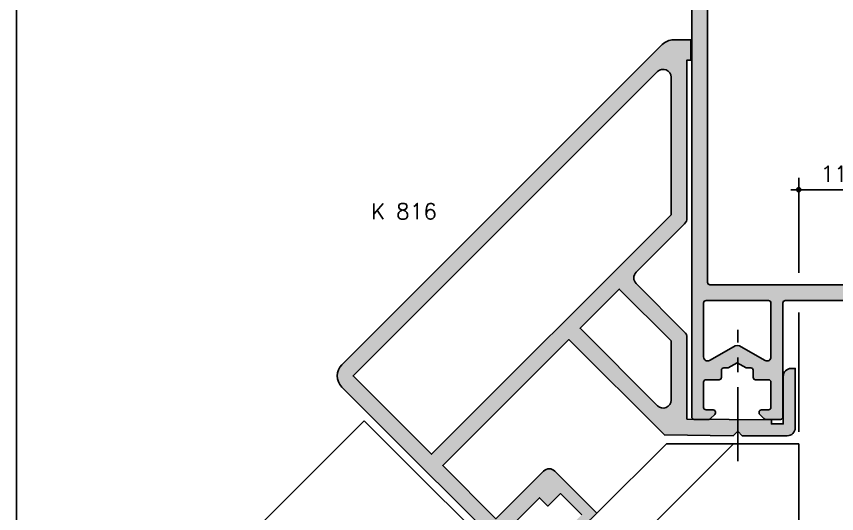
# Model space of a CAD drawing. Extents: x 0 to 4131, y -1600 to 527.
# Drawn here: x 0 to 103.5, y -197.4 to -134.6 of the extents above; entities that cross this region are included whole.
import ezdxf

# ---------------------------------------------------------------- set-up
doc = ezdxf.new("R2010")
doc.units = 0
doc.header["$LTSCALE"] = 7.5
doc.header["$MEASUREMENT"] = 0
doc.linetypes.add('CENTER', pattern=[2, 1.25, -0.25, 0.25, -0.25])
doc.layers.get('0').update_dxf_attribs({"linetype": 'CONTINUOUS'})
doc.layers.get('DEFPOINTS').update_dxf_attribs({"linetype": 'CONTINUOUS'})
for name, color, linetype in [('ASSI', 1, 'CENTER'), ('FILL', 8, 'CONTINUOUS'), ('FINE', 7, 'CONTINUOUS'), ('GROSSA', 4, 'CONTINUOUS'), ('MARCHIO', 7, 'CONTINUOUS'), ('QUOTE', 254, 'CONTINUOUS'), ('TESTO', 2, 'CONTINUOUS')]:
    doc.layers.add(name, color=color, linetype=linetype)
doc.styles.get("Standard").update_dxf_attribs({"font": 'romans.shx'})
doc.dimstyles.new('SCALA_1-1$0', dxfattribs={"dimtxt": 2, "dimasz": 1, "dimexe": 1.5, "dimexo": 1.5, "dimgap": 1, "dimtad": 3, "dimdsep": 46, "dimtxsty": 'Standard', "dimblk1": 'PUNTO', "dimblk2": 'PUNTO', "dimsah": 1, "dimcen": 0.09, "dimclrt": 2, "dimadec": 0, "dimazin": 0, "dimtfac": 0.7, "dimtmove": 0, "dimatfit": 3, "dimldrblk": 'PUNTO', "dimfxl": 1, "dimtolj": 2, "dimarcsym": 0})

# ---------------------------------------------------------------- blocks, each defined once
blk = doc.blocks.new('PUNTO')
blk.add_line((-1, 0), (1, 0))
at = {"const_width": 0.35}
blk.add_lwpolyline([(-0.1750000000000114, 0, 1), (0.1750000000000114, 0, 1)], format="xyb", close=True, dxfattribs=at)
blk = doc.blocks.new('*D104')
at = {"layer": 'DEFPOINTS', "color": 0, "transparency": 16777216}
for p in [(110.2041027293653, -156.5257051260822), (110.2041027293653, -156.5257051260822), (98.70410272936527, -168.5257051260822)]:
    blk.add_point(p, dxfattribs=at)
at = {"layer": 'QUOTE', "color": 0, "lineweight": -2, "transparency": 16777216}
for p, q in [((98.70410272936527, -167.0257051260822), (98.70410272936527, -155.0257051260822)), ((99.70410272936527, -156.5257051260822), (109.2041027293653, -156.5257051260822))]:
    blk.add_line(p, q, dxfattribs=at)
at = {"layer": 'QUOTE', "color": 0, "lineweight": -2, "transparency": 16777216, "rotation": 180}
blk.add_blockref('PUNTO', (98.70410272936527, -156.5257051260822), dxfattribs=at)
at = {"layer": 'QUOTE', "color": 0, "lineweight": -2, "transparency": 16777216}
blk.add_blockref('PUNTO', (110.2041027293653, -156.5257051260822), dxfattribs=at)
at = {"layer": 'QUOTE', "color": 2, "transparency": 16777216, "insert": (104.4541027293653, -154.5257051260822), "char_height": 2, "attachment_point": 5}
blk.add_mtext('\\A2;11.5', dxfattribs=at)

msp = doc.modelspace()

# ---------------------------------------------------------------- hatches: boundary and pattern name
at = {"layer": 'FILL'}
h = msp.add_hatch(color=253, dxfattribs=at)
edge = h.paths.add_edge_path(flags=16)
edge.add_arc((87.50410272936533, -84.4257051260823), 0.2999999999999261, 89.99999999999729, 180.0000000000054)
edge.add_line((87.20410272936539, -84.42570512608233), (87.20410272936533, -168.2257051260823))
edge.add_arc((87.50410272936529, -168.2257051260823), 0.2999999999999545, 180, 270)
edge.add_line((87.50410272936529, -168.5257051260822), (132.9041027293653, -168.5257051260822))
edge.add_arc((132.9041027293653, -168.2257051260823), 0.2999999999999545, 270, 360)
edge.add_line((133.2041027293652, -168.2257051260823), (133.2041027293654, -84.42570512608233))
edge.add_arc((132.9041027293654, -84.42570512608233), 0.2999999999999545, 0, 90)
edge.add_line((132.9041027293654, -84.12570512608238), (87.50410272936534, -84.12570512608238))
edge = h.paths.add_edge_path()
edge.add_line((94.90410272936538, -184.3257051260824), (94.00410272936529, -184.3257051260824))
edge.add_arc((94.00410272936531, -184.6257051260824), 0.2999999999999829, 90.00000000000541, 180.0000000000054)
edge.add_line((93.70410272936533, -184.6257051260824), (93.70410272936533, -184.7014410573704))
edge.add_arc((94.00410272936526, -184.7014410573704), 0.2999999999999261, 180, 225.0000000000038)
edge.add_line((93.79197069500935, -184.9135730917263), (94.31623476372124, -185.4378371604382))
edge.add_arc((94.52836679807716, -185.2257051260823), 0.299999999999924, 224.9999999999981, 270.0000000000027)
edge.add_line((94.52836679807717, -185.5257051260822), (96.40410272936538, -185.5257051260822))
edge.add_arc((96.40410272936538, -185.2257051260823), 0.2999999999999545, 270, 360)
edge.add_line((96.70410272936533, -185.2257051260823), (96.70410272936522, -170.8257051260822))
edge.add_arc((97.00410272936517, -170.8257051260822), 0.2999999999999545, 90, 180, ccw=False)
edge.add_line((97.00410272936517, -170.5257051260822), (104.4041027293655, -170.5257051260822))
edge.add_arc((104.4041027293655, -170.8257051260822), 0.2999999999999829, -5.5138116294983774e-12, 89.9999999999946, ccw=False)
edge.add_line((104.7041027293654, -170.8257051260823), (104.7041027293653, -185.2257051260823))
edge.add_arc((105.0041027293653, -185.2257051260823), 0.2999999999999829, 180.0000000000163, 270.0000000000163)
edge.add_line((105.0041027293654, -185.5257051260822), (105.6041027293654, -185.5257051260823))
edge.add_arc((105.6041027293654, -185.8257051260823), 0.3000000000000114, -1.0913936421275139e-11, 89.99999999998909, ccw=False)
edge.add_line((105.9041027293654, -185.8257051260824), (105.9041027293654, -186.4739679987712))
edge.add_arc((105.6041027293654, -186.4739679987712), 0.2999999999999972, -74.9999999999971, 0, ccw=False)
edge.add_line((105.6817484428962, -186.7637457466579), (104.9264570158347, -186.9661254745893))
edge.add_arc((105.0041027293654, -187.255903222476), 0.299999999999927, 104.9999999999926, 179.9999999999891)
edge.add_line((104.7041027293654, -187.2559032224759), (104.7041027293653, -205.2257051260822))
edge.add_arc((105.0041027293653, -205.2257051260823), 0.2999999999999972, 179.9999999999864, 269.9999999999919)
edge.add_line((105.0041027293653, -205.5257051260823), (106.3041027293654, -205.5257051260822))
edge.add_line((106.3041027293654, -205.5257051260822), (107.0041027293653, -204.8257051260823))
edge.add_line((107.0041027293653, -204.8257051260823), (107.0041027293653, -204.3257051260823))
edge.add_line((107.0041027293653, -204.3257051260823), (105.9041027293653, -204.3257051260823))
edge.add_line((105.9041027293653, -204.3257051260823), (105.9041027293653, -202.8536107452185))
edge.add_line((105.9041027293653, -202.8536107452185), (108.2041027293653, -201.5257051260823))
edge.add_line((108.2041027293653, -201.5257051260823), (108.2041027293653, -189.5257051260823))
edge.add_arc((110.2041027293653, -189.5257051260823), 2, 0, 180, ccw=False)
edge.add_line((112.2041027293653, -189.5257051260823), (112.2041027293653, -201.5257051260823))
edge.add_line((112.2041027293653, -201.5257051260823), (114.5041027293653, -202.8536107452185))
edge.add_line((114.5041027293653, -202.8536107452185), (114.5041027293653, -204.3257051260823))
edge.add_line((114.5041027293653, -204.3257051260823), (113.4041027293653, -204.3257051260823))
edge.add_line((113.4041027293653, -204.3257051260823), (113.4041027293653, -204.8257051260823))
edge.add_line((113.4041027293653, -204.8257051260823), (114.1041027293652, -205.5257051260822))
edge.add_line((114.1041027293652, -205.5257051260822), (115.4041027293654, -205.5257051260822))
edge.add_arc((115.4041027293654, -205.2257051260822), 0.2999999999999403, 269.9999999999972, 360.0000000000027)
edge.add_line((115.7041027293653, -205.2257051260822), (115.7041027293653, -187.255903222476))
edge.add_arc((115.4041027293653, -187.2559032224761), 0.3000000000000398, 1.085629331272737e-11, 75.00000000001305)
edge.add_line((115.481748442896, -186.9661254745893), (114.7264570158346, -186.763745746658))
edge.add_arc((114.8041027293654, -186.4739679987713), 0.300000000000004, 179.9999999999891, 254.9999999999945, ccw=False)
edge.add_line((114.5041027293654, -186.4739679987712), (114.5041027293653, -186.3257051260823))
edge.add_line((114.5041027293653, -186.3257051260823), (114.5041027293653, -185.8257051260824))
edge.add_arc((114.8041027293654, -185.8257051260824), 0.3000000000000682, 90, 180, ccw=False)
edge.add_line((114.8041027293654, -185.5257051260823), (115.4041027293654, -185.5257051260823))
edge.add_arc((115.4041027293653, -185.2257051260823), 0.2999999999999829, 270.0000000000054, 359.9999999999946)
edge.add_line((115.7041027293653, -185.2257051260823), (115.7041027293653, -170.8257051260823))
edge.add_arc((116.0041027293653, -170.8257051260822), 0.2999999999999829, 90.0000000000054, 180.0000000000054, ccw=False)
edge.add_line((116.0041027293653, -170.5257051260822), (123.4041027293656, -170.5257051260822))
edge.add_arc((123.4041027293656, -170.8257051260822), 0.2999999999999545, 0, 90, ccw=False)
edge.add_line((123.7041027293656, -170.8257051260822), (123.7041027293654, -185.2257051260823))
edge.add_arc((124.0041027293655, -185.2257051260822), 0.3000000000000114, 180.0000000000109, 270.0000000000109)
edge.add_line((124.0041027293655, -185.5257051260822), (125.8798386606536, -185.5257051260823))
edge.add_arc((125.8798386606535, -185.2257051260823), 0.2999999999999829, 270.0000000000135, 315.0000000000134)
edge.add_line((126.0919706950095, -185.4378371604382), (126.6162347637214, -184.9135730917264))
edge.add_arc((126.4041027293654, -184.7014410573705), 0.3000000000000245, 315.0000000000057, 360.0000000000055)
edge.add_line((126.7041027293654, -184.7014410573705), (126.7041027293654, -184.6257051260824))
edge.add_arc((126.4041027293654, -184.6257051260824), 0.3000000000000398, 5.428146656363683e-12, 90.00000000000541)
edge.add_line((126.4041027293654, -184.3257051260824), (125.5041027293655, -184.3257051260824))
edge.add_arc((125.5041027293655, -184.0257051260823), 0.3000000000000398, 180.0000000000054, 270.0000000000054, ccw=False)
edge.add_line((125.2041027293654, -184.0257051260824), (125.2041027293654, -180.8257051260824))
edge.add_arc((125.5041027293655, -180.8257051260825), 0.3000000000000398, 89.9999999999946, 179.9999999999946, ccw=False)
edge.add_line((125.5041027293655, -180.5257051260824), (127.1541027293654, -180.5257051260824))
edge.add_arc((127.1541027293654, -180.2257051260824), 0.3000000000000398, 269.9999999999946, 359.9999999999946)
edge.add_line((127.4541027293654, -180.2257051260824), (127.4541027293654, -179.3257051260824))
edge.add_arc((127.7541027293655, -179.3257051260824), 0.3000000000000682, 90, 180, ccw=False)
edge.add_line((127.7541027293655, -179.0257051260824), (128.3201281331498, -179.0257051260824))
edge.add_line((128.3201281331498, -179.0257051260824), (129.4541027293654, -178.3710045877031))
edge.add_line((129.4541027293654, -178.3710045877031), (130.588077325581, -179.0257051260822))
edge.add_line((130.588077325581, -179.0257051260822), (131.1541027293654, -179.0257051260824))
edge.add_arc((131.1541027293654, -179.3257051260824), 0.3000000000000114, 1.0913936421275139e-11, 90.00000000001091, ccw=False)
edge.add_line((131.4541027293654, -179.3257051260823), (131.4541027293654, -180.2257051260824))
edge.add_arc((131.7541027293654, -180.2257051260824), 0.2999999999999261, 179.9999999999946, 270.0000000000054)
edge.add_line((131.7541027293654, -180.5257051260824), (133.4041027293654, -180.5257051260824))
edge.add_arc((133.4041027293654, -180.8257051260824), 0.3000000000000682, 0, 90, ccw=False)
edge.add_line((133.7041027293654, -180.8257051260824), (133.7041027293654, -184.0257051260824))
edge.add_arc((133.4041027293654, -184.0257051260823), 0.3000000000000398, 269.9999999999946, 359.99999999999454, ccw=False)
edge.add_line((133.4041027293654, -184.3257051260824), (132.5041027293654, -184.3257051260824))
edge.add_arc((132.5041027293654, -184.6257051260824), 0.2999999999999829, 90.00000000000541, 180.0000000000054)
edge.add_line((132.2041027293654, -184.6257051260824), (132.2041027293653, -184.7014410573704))
edge.add_arc((132.5041027293653, -184.7014410573703), 0.2999999999999829, 180.0000000000217, 225.0000000000269)
edge.add_line((132.2919706950095, -184.9135730917263), (132.8162347637215, -185.4378371604383))
edge.add_arc((133.0283667980773, -185.2257051260825), 0.2999999999998336, 224.9999999999923, 269.9999999999891)
edge.add_line((133.0283667980773, -185.5257051260824), (134.9041027293653, -185.5257051260824))
edge.add_arc((134.9041027293653, -185.2257051260823), 0.3000000000000682, 270, 360)
edge.add_line((135.2041027293653, -185.2257051260823), (135.2041027293654, -81.52570512608236))
edge.add_arc((134.2041027293654, -81.52570512608236), 1, 0, 90)
edge.add_line((134.2041027293654, -80.52570512608236), (86.20410272936539, -80.5257051260823))
edge.add_arc((86.20410272936537, -81.5257051260823), 1, 89.99999999999919, 179.9999999999968)
edge.add_line((85.20410272936539, -81.52570512608224), (85.20410272936533, -185.2257051260823))
edge.add_arc((85.50410272936531, -185.2257051260823), 0.2999999999999829, 179.9999999999946, 269.9999999999946)
edge.add_line((85.50410272936529, -185.5257051260823), (87.37983866065338, -185.5257051260823))
edge.add_arc((87.37983866065336, -185.2257051260823), 0.2999999999999829, 270.0000000000027, 314.9999999999981)
edge.add_line((87.59197069500931, -185.4378371604383), (88.11623476372131, -184.9135730917264))
edge.add_arc((87.90410272936529, -184.7014410573705), 0.3000000000000346, 315.0000000000077, 360.0000000000163)
edge.add_line((88.20410272936533, -184.7014410573704), (88.20410272936533, -184.6257051260824))
edge.add_arc((87.90410272936538, -184.6257051260824), 0.2999999999999545, 0, 90)
edge.add_line((87.90410272936538, -184.3257051260824), (87.00410272936529, -184.3257051260824))
edge.add_arc((87.00410272936531, -184.0257051260824), 0.2999999999999829, 179.9999999999946, 269.9999999999946, ccw=False)
edge.add_line((86.70410272936533, -184.0257051260824), (86.70410272936533, -180.8257051260824))
edge.add_arc((87.00410272936531, -180.8257051260824), 0.2999999999999829, 90.0000000000054, 180.0000000000054, ccw=False)
edge.add_line((87.00410272936529, -180.5257051260824), (88.65410272936538, -180.5257051260824))
edge.add_arc((88.65410272936533, -180.2257051260825), 0.2999999999998693, 270.0000000000081, 360.0000000000163)
edge.add_line((88.95410272936522, -180.2257051260824), (88.95410272936522, -179.3257051260823))
edge.add_arc((89.25410272936524, -179.3257051260824), 0.3000000000000256, 89.99999999999193, 179.9999999999891, ccw=False)
edge.add_line((89.25410272936529, -179.0257051260824), (89.82012813314964, -179.0257051260822))
edge.add_line((89.82012813314964, -179.0257051260822), (90.95410272936522, -178.3710045877031))
edge.add_line((90.95410272936522, -178.3710045877031), (92.08807732558091, -179.0257051260824))
edge.add_line((92.08807732558091, -179.0257051260824), (92.65410272936515, -179.0257051260824))
edge.add_arc((92.65410272936515, -179.3257051260824), 0.3000000000000682, 0, 90, ccw=False)
edge.add_line((92.95410272936522, -179.3257051260824), (92.95410272936522, -180.2257051260824))
edge.add_arc((93.25410272936526, -180.2257051260824), 0.3000000000000398, 180.0000000000054, 270.0000000000054)
edge.add_line((93.25410272936529, -180.5257051260824), (94.90410272936538, -180.5257051260824))
edge.add_arc((94.90410272936532, -180.8257051260824), 0.3000000000000114, -1.0913936421275139e-11, 89.99999999998909, ccw=False)
edge.add_line((95.20410272936533, -180.8257051260824), (95.20410272936533, -184.0257051260824))
edge.add_arc((94.90410272936532, -184.0257051260824), 0.3000000000000114, -89.99999999998909, 1.0913936421275139e-11, ccw=False)
edge = h.paths.add_edge_path(flags=16)
edge.add_line((86.70410272936533, -177.6493167499647), (86.70410272936533, -170.8257051260822))
edge.add_arc((87.00410272936529, -170.8257051260822), 0.2999999999999545, 90, 180, ccw=False)
edge.add_line((87.00410272936529, -170.5257051260822), (94.90410272936515, -170.5257051260822))
edge.add_arc((94.90410272936518, -170.8257051260823), 0.3000000000000398, 5.4001247917767614e-12, 90.0000000000054, ccw=False)
edge.add_line((95.20410272936522, -170.8257051260823), (95.20410272936533, -177.6493167524674))
edge.add_arc((94.70410272936535, -177.6493167524674), 0.4999999999999858, -120.00000010754559, 3.183231456205249e-12, ccw=False)
edge.add_line((94.45410272855258, -178.0823294538903), (91.45410274020253, -176.3502786455394))
edge.add_arc((90.95410274020249, -177.2163040493238), 1.000000000000005, 59.99999999999736, 119.9999999999968)
edge.add_line((90.45410274020253, -176.3502786455393), (87.45410272855247, -178.0823294523261))
edge.add_arc((87.20410272936529, -177.6493167499647), 0.4999999999999585, 180, 299.9999998924515, ccw=False)
edge = h.paths.add_edge_path(flags=16)
edge.add_line((114.2041027293653, -183.5257051260823), (114.2041027293653, -170.5257051260823))
edge.add_line((114.2041027293653, -170.5257051260823), (106.2041027293654, -170.5257051260823))
edge.add_line((106.2041027293654, -170.5257051260823), (106.2041027293653, -183.5257051260824))
edge.add_arc((106.7041027293653, -183.5257051260824), 0.5, 180, 270)
edge.add_line((106.7041027293653, -184.0257051260824), (113.7041027293653, -184.0257051260823))
edge.add_arc((113.7041027293653, -183.5257051260823), 0.5, 270, 360)
edge = h.paths.add_edge_path(flags=16)
edge.add_arc((129.4541027185282, -177.2163040493238), 1.000000000000004, 59.99999999999659, 119.9999999999961, ccw=False)
edge.add_line((129.9541027185282, -176.3502786455394), (132.9541027301782, -178.0823294523261))
edge.add_arc((133.2041027293654, -177.6493167499646), 0.5000000000000187, 240.0000001075431, 359.9999999999968)
edge.add_line((133.7041027293654, -177.6493167499647), (133.7041027293654, -170.8257051260822))
edge.add_arc((133.4041027293654, -170.8257051260822), 0.3000000000000398, 5.428146656363683e-12, 90.00000000000541)
edge.add_line((133.4041027293654, -170.5257051260822), (125.5041027293655, -170.5257051260824))
edge.add_arc((125.5041027293655, -170.8257051260823), 0.2999999999999545, 90, 180)
edge.add_line((125.2041027293656, -170.8257051260823), (125.2041027293653, -177.6493167524674))
edge.add_arc((125.7041027293654, -177.6493167524674), 0.5000000000000426, 180, 300.0000001075496)
edge.add_line((125.9541027301782, -178.0823294538903), (128.9541027185282, -176.3502786455393))
h = msp.add_hatch(color=253, dxfattribs=at)
edge = h.paths.add_edge_path(flags=16)
edge.add_line((82.60410272935997, -183.1057898000312), (82.60410272936008, -175.6205084257928))
edge.add_line((82.60410272936008, -175.6205084257928), (76.06425784408032, -169.0806635405131))
edge.add_line((76.06425784408032, -169.0806635405131), (71.11451037577456, -174.0304110088189))
edge.add_line((71.11451037577456, -174.0304110088189), (80.89699594817341, -183.8128965812178))
edge.add_arc((81.60410272935997, -183.1057898000312), 1.000000000000008, 225, 360)
edge = h.paths.add_edge_path(flags=16)
edge.add_arc((81.60410272936019, -142.3261781519196), 1, 0, 135)
edge.add_line((80.89699594817364, -141.6190713707331), (42.47596720386071, -180.0401001150463))
edge.add_line((42.47596720386071, -180.0401001150463), (52.37618066800223, -189.9403135791877))
edge.add_line((52.37618066800223, -189.9403135791877), (82.60410272936019, -159.7123915172603))
edge.add_line((82.60410272936019, -159.7123915172603), (82.60410272936019, -142.3261781519196))
edge = h.paths.add_edge_path()
edge.add_arc((97.25410272936017, -186.5966627652919), 1, 270, 360)
edge.add_line((98.25410272936017, -186.5966627652919), (98.25410272936017, -179.0966627652918))
edge.add_line((98.25410272936017, -179.0966627652918), (97.75410272936017, -179.0966627652918))
edge.add_arc((97.75410272936017, -180.0966627652918), 1, 90, 180)
edge.add_line((96.75410272936017, -180.0966627652918), (96.75410272936017, -186.0966627652919))
edge.add_line((96.75410272936017, -186.0966627652919), (95.25410272936017, -186.0966627652918))
edge.add_line((95.25410272936017, -186.0966627652918), (95.25410272936017, -185.5966627652919))
edge.add_line((95.25410272936017, -185.5966627652919), (84.60410272935997, -185.4966627652918))
edge.add_line((84.60410272935997, -185.4966627652918), (84.60410272935997, -175.2062948634196))
edge.add_arc((83.60410272935997, -175.2062948634196), 1, 0, 45)
edge.add_line((84.31120951054652, -174.4991880822331), (78.18557818785473, -168.3735567595412))
edge.add_arc((78.89268496904126, -167.6664499783547), 0.9999999999999678, 134.9999999826034, 225, ccw=False)
edge.add_line((78.18557818806943, -166.9593431969535), (84.31120951033182, -160.833711878411))
edge.add_arc((83.60410272935998, -160.1266050970098), 0.9999999999999779, 314.9999999826039, 360.0000000000016)
edge.add_line((84.60410272935997, -160.1266050970097), (84.60410272935974, -140.1611449038939))
edge.add_line((84.60410272935974, -140.1611449038939), (85.1041027293603, -140.1611449038939))
edge.add_line((85.1041027293603, -140.1611449038939), (85.10410272936042, -137.6136932438532))
edge.add_line((85.10410272936042, -137.6136932438532), (82.90237407505344, -137.6136932438532))
edge.add_arc((82.90237407505346, -139.6136932438532), 1.999999999999972, 90.0000000000004, 134.9999999999997)
edge.add_line((81.4881605126804, -138.1994796814801), (41.06175364148754, -178.6258865526732))
edge.add_arc((42.47596720386063, -180.0401001150463), 2.000000000000006, 134.9999999999997, 224.9999999999997)
edge.add_line((41.06175364148754, -181.4543136774194), (65.10410272936019, -205.4966627652918))
edge.add_line((65.10410272936019, -205.4966627652918), (66.73044832608934, -203.8703171685626))
edge.add_line((66.73044832608934, -203.8703171685626), (66.73044832608934, -202.8803676749015))
edge.add_line((66.73044832608934, -202.8803676749015), (66.37689493549601, -202.5268142843082))
edge.add_line((66.37689493549601, -202.5268142843082), (65.31623476371624, -203.587474456088))
edge.add_line((65.31623476371624, -203.587474456088), (62.62922899520731, -200.9004686875793))
edge.add_line((62.62922899520731, -200.9004686875793), (64.22021925287709, -199.3094784299095))
edge.add_line((64.22021925287709, -199.3094784299095), (63.15955908109709, -198.2488182581296))
edge.add_line((63.15955908109709, -198.2488182581296), (65.98798620584336, -195.4203911333834))
edge.add_line((65.98798620584336, -195.4203911333834), (67.0486463776233, -196.4810513051632))
edge.add_line((67.0486463776233, -196.4810513051632), (68.63963663529307, -194.8900610474935))
edge.add_line((68.63963663529307, -194.8900610474935), (71.32664240380177, -197.5770668160024))
edge.add_line((71.32664240380177, -197.5770668160024), (70.265982232022, -198.6377269877822))
edge.add_line((70.265982232022, -198.6377269877822), (70.61953562261533, -198.9912803783755))
edge.add_line((70.61953562261533, -198.9912803783755), (71.60948511627635, -198.9912803783755))
edge.add_line((71.60948511627635, -198.9912803783755), (73.2358307130055, -197.3649347816464))
edge.add_line((73.2358307130055, -197.3649347816464), (67.9325298541064, -192.0616339227474))
edge.add_arc((67.22542307291972, -192.7687407039341), 1.000000000000169, 44.99999999999885, 134.9999999999989)
edge.add_line((66.51831629173307, -192.0616339227474), (60.50790865164754, -198.072041562833))
edge.add_line((60.50790865164754, -198.072041562833), (53.79039423037534, -191.3545271415608))
edge.add_line((53.79039423037534, -191.3545271415608), (69.70029680707285, -175.4446245648635))
edge.add_line((69.70029680707285, -175.4446245648635), (81.7523350075013, -187.4966627652918))
edge.add_line((81.7523350075013, -187.4966627652918), (90.42126001688564, -187.5966627652919))
edge.add_line((90.42126001688564, -187.5966627652919), (91.00410272936017, -187.0138200528173))
edge.add_line((91.00410272936017, -187.0138200528173), (91.58694544183493, -187.5966627652919))
edge.add_line((91.58694544183493, -187.5966627652919), (97.25410272936017, -187.5966627652919))

# ---------------------------------------------------------------- linework, layer by layer
at = {"layer": 'ASSI'}
msp.add_line((91.0087389187297, -190.8230535242275), (91.0087389187297, -174.2099946217456), dxfattribs=at)
at = {"layer": 'FINE'}
for p, q in [((43.8908992937637, -185.6976728920687), (15.70081488741169, -213.8877572984208)), ((73.23583071300543, -197.3649347816462), (82.00410272935983, -188.5966627652919)), ((77.47847140012445, -201.6075754687656), (90.48938410359814, -188.5966627652919)), ((98.70410272936527, -188.5966627652919), (82.00410272935983, -188.5966627652919)), ((98.70410272936527, -188.5966627652919), (98.70410272936527, -220.5235127722272))]:
    msp.add_line(p, q, dxfattribs=at)
msp.add_lwpolyline([(43.89089929376372, -185.6976728920687), (64.39699594817364, -206.2037695464784)], dxfattribs=at)
at = {"layer": 'GROSSA'}
for points in [[(85.20410272936539, -81.52570512608224), (85.20410272936533, -185.2257051260823, 0.414213562373095), (85.50410272936529, -185.5257051260823), (87.37983866065338, -185.5257051260823, 0.1989123673796334), (87.59197069500931, -185.4378371604383), (88.11623476372131, -184.9135730917264, 0.1989123673796929), (88.20410272936533, -184.7014410573704), (88.20410272936533, -184.6257051260824, 0.414213562373095), (87.90410272936538, -184.3257051260824), (87.00410272936529, -184.3257051260824, -0.414213562373095), (86.70410272936533, -184.0257051260824), (86.70410272936533, -180.8257051260824, -0.414213562373095), (87.00410272936529, -180.5257051260824), (88.65410272936538, -180.5257051260824, 0.414213562373123), (88.95410272936522, -180.2257051260824), (88.95410272936522, -179.3257051260823, -0.4142135623730792), (89.25410272936529, -179.0257051260824), (89.82012813314964, -179.0257051260822), (90.95410272936522, -178.3710045877031), (92.08807732558091, -179.0257051260824), (92.65410272936515, -179.0257051260824, -0.414213562373095), (92.95410272936522, -179.3257051260824), (92.95410272936522, -180.2257051260824, 0.414213562373095), (93.25410272936529, -180.5257051260824), (94.90410272936538, -180.5257051260824, -0.414213562373095), (95.20410272936533, -180.8257051260824), (95.20410272936533, -184.0257051260824, -0.414213562373095), (94.90410272936538, -184.3257051260824), (94.00410272936529, -184.3257051260824, 0.414213562373095), (93.70410272936533, -184.6257051260824), (93.70410272936533, -184.7014410573704, 0.1989123673796754), (93.79197069500935, -184.9135730917263), (94.31623476372124, -185.4378371604382, 0.1989123673796754), (94.52836679807717, -185.5257051260822), (96.40410272936538, -185.5257051260822, 0.414213562373095), (96.70410272936533, -185.2257051260823), (96.70410272936522, -170.8257051260822, -0.414213562373095), (97.00410272936517, -170.5257051260822), (104.4041027293655, -170.5257051260822, -0.414213562373095)], [(71.60948511627635, -198.9912803783755), (73.2358307130055, -197.3649347816464), (67.9325298541064, -192.0616339227474, 0.4142135623730951), (66.51831629173307, -192.0616339227474), (60.50790865164754, -198.072041562833), (53.79039423037534, -191.3545271415608), (69.70029680707285, -175.4446245648635), (81.7523350075013, -187.4966627652918), (90.42126001688564, -187.5966627652919), (91.00410272936017, -187.0138200528173), (91.58694544183493, -187.5966627652919), (97.25410272936017, -187.5966627652919, 0.4142135623730951), (98.25410272936017, -186.5966627652919), (98.25410272936017, -179.0966627652918), (97.75410272936017, -179.0966627652918, 0.4142135623730951), (96.75410272936017, -180.0966627652918), (96.75410272936017, -186.0966627652919), (95.25410272936017, -186.0966627652918), (95.25410272936017, -185.5966627652919), (84.60410272935997, -185.4966627652918), (84.60410272935997, -175.2062948634196, 0.1989123673796582), (84.31120951054652, -174.4991880822331), (78.18557818785473, -168.3735567595412, -0.4142135624620281), (78.18557818806943, -166.9593431969535), (84.31120951033182, -160.833711878411, 0.1989123674585727), (84.60410272935997, -160.1266050970097), (84.60410272935974, -140.1611449038939), (85.1041027293603, -140.1611449038939), (85.10410272936042, -137.6136932438532), (82.90237407505344, -137.6136932438532, 0.1989123673796554), (81.4881605126804, -138.1994796814801), (41.06175364148754, -178.6258865526732, 0.4142135623730951), (41.06175364148754, -181.4543136774194), (65.10410272936019, -205.4966627652918)]]:
    msp.add_lwpolyline(points, format="xyb", dxfattribs=at)
for points in [[(87.50410272936534, -84.12570512608238, 0.4142135623731228), (87.20410272936539, -84.42570512608233), (87.20410272936533, -168.2257051260823, 0.414213562373095), (87.50410272936529, -168.5257051260822), (132.9041027293653, -168.5257051260822, 0.414213562373095), (133.2041027293652, -168.2257051260823), (133.2041027293654, -84.42570512608233, 0.4142135623730951), (132.9041027293654, -84.12570512608238)], [(82.60410272936019, -142.3261781519196, 0.6681786379192988), (80.89699594817364, -141.6190713707331), (42.47596720386071, -180.0401001150463), (52.37618066800223, -189.9403135791877), (82.60410272936019, -159.7123915172603)], [(82.60410272935997, -183.1057898000312), (82.60410272936008, -175.6205084257928), (76.06425784408032, -169.0806635405131), (71.11451037577456, -174.0304110088189), (80.89699594817341, -183.8128965812178, 0.6681786379192954)], [(86.70410272936533, -177.6493167499647), (86.70410272936533, -170.8257051260822, -0.4142135623730971), (87.00410272936529, -170.5257051260822), (94.90410272936515, -170.5257051260822, -0.4142135623730857), (95.20410272936522, -170.8257051260823), (95.20410272936533, -177.6493167524674, -0.577350269815316), (94.45410272855258, -178.0823294538903), (91.45410274020253, -176.3502786455394, 0.2679491924311171), (90.45410274020253, -176.3502786455393), (87.45410272855247, -178.0823294523261, -0.5773502685639345)]]:
    msp.add_lwpolyline(points, format="xyb", close=True, dxfattribs=at)
msp.add_lwpolyline([(63.15955908109709, -198.2488182581296), (65.98798620584336, -195.4203911333834), (67.0486463776233, -196.4810513051632), (68.63963663529307, -194.8900610474935), (71.32664240380177, -197.5770668160024)], dxfattribs=at)
at = {"layer": 'MARCHIO'}
msp.add_lwpolyline([(-5.878304635907295e-14, -320), (209.9999999999999, -320), (209.9999999999999, -23), (-5.878304635907295e-14, -23)], close=True, dxfattribs=at)
at = {"layer": 'QUOTE'}
msp.add_line((98.70410272936527, -187.0966627652919), (98.70410272936527, -172.0257051260822), dxfattribs=at)

# ---------------------------------------------------------------- texts
at = {"layer": 'TESTO'}
msp.add_text('K 816', height=2, dxfattribs=at).set_placement((44.73555043742039, -160.2679944890554))

# ---------------------------------------------------------------- dimensions: what is measured, and where the dimension line sits
at = {"layer": 'QUOTE'}
dim = msp.add_linear_dim(base=(110.2041027293653, -156.5257051260822), p1=(98.70410272936527, -168.5257051260822), p2=(110.2041027293653, -156.5257051260822), dimstyle='SCALA_1-1$0', dxfattribs=at)
dim.commit()
dim.dimension.update_dxf_attribs({"geometry": '*D104', "text_midpoint": (104.4541027293653, -154.5257051260822)})

doc.saveas('drawing.dxf')
